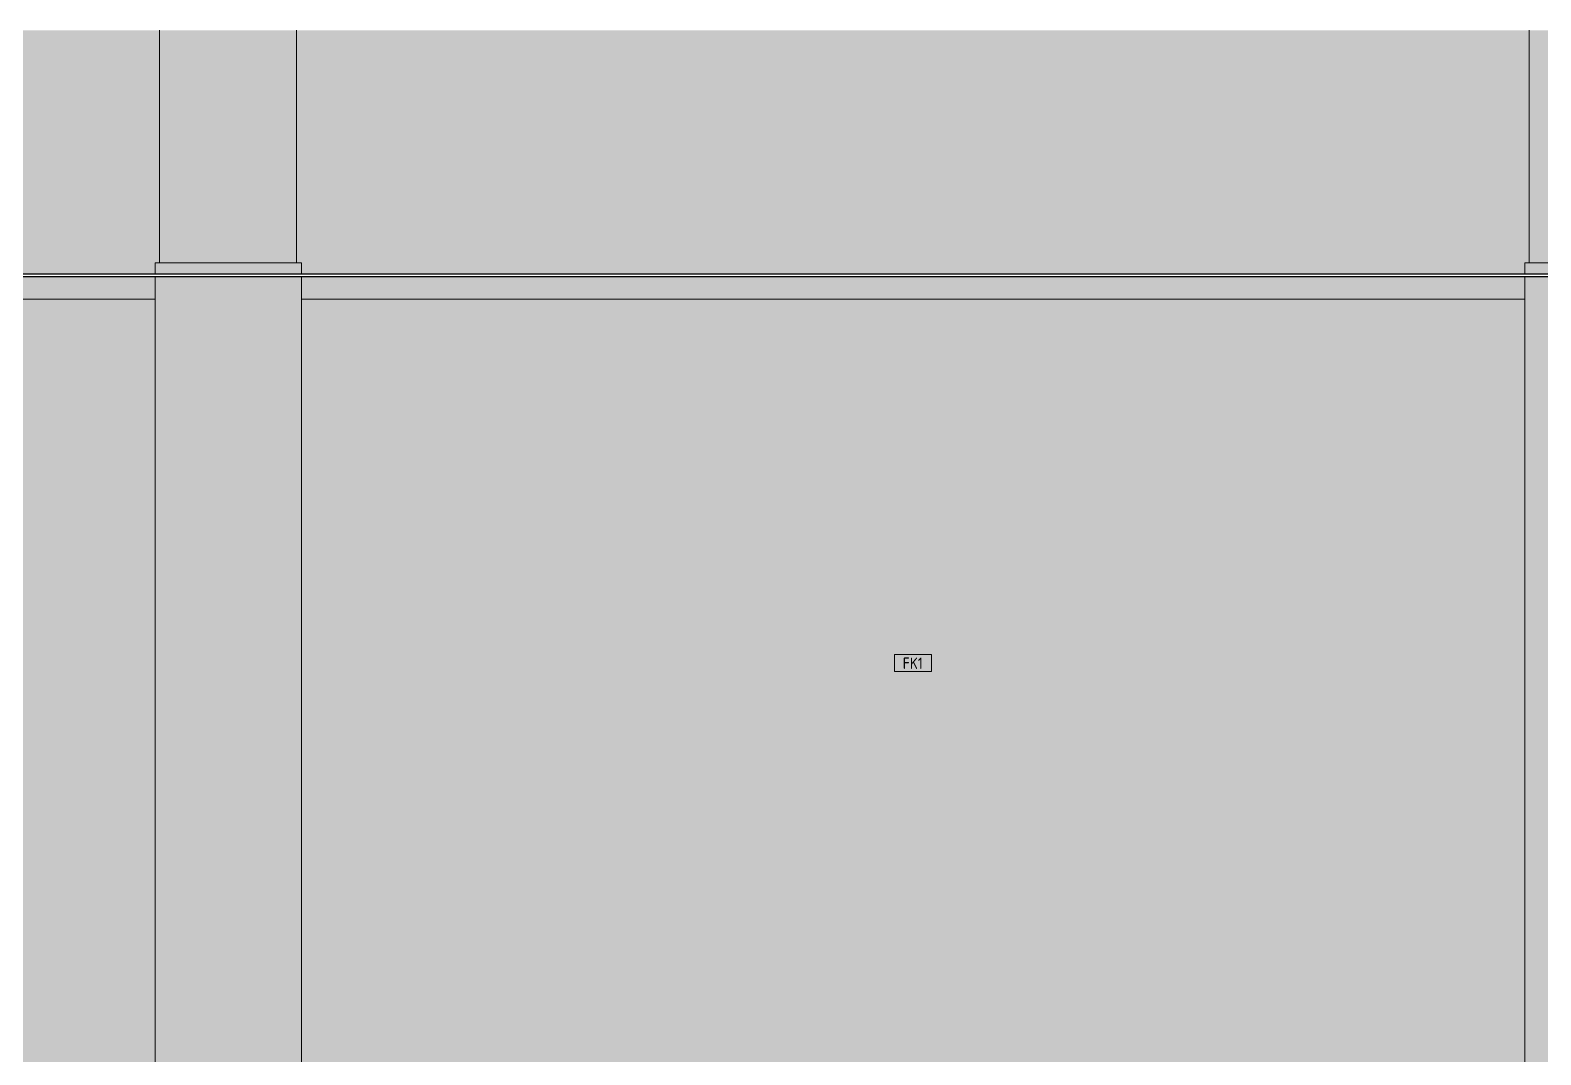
# Model space of a CAD drawing. Header units: millimetres. Extents: x 855 to 80408, y -1987 to 27400.
# Drawn here: x 44418 to 51035, y 8390 to 12878 of the extents above; entities that cross this region are included whole.
import ezdxf

# ---------------------------------------------------------------- set-up
doc = ezdxf.new("R2010")
doc.units = ezdxf.units.MM
doc.layers.add('A-CLNG-FNSH-1', color=7, linetype='Continuous', lineweight=30, true_color=0x3c3c3c)
for name, color, linetype, lineweight in [('A-WALL-IDEN', 7, 'Continuous', 9), ('A-WALL-PATT', 7, 'Continuous', 9), ('I-WALL', 7, 'Continuous', 9), ('S-COLS', 7, 'Continuous', 9)]:
    doc.layers.add(name, color=color, linetype=linetype, lineweight=lineweight)
doc.styles.add('GOST Common_7', font='GOST_Common.ttf', dxfattribs={"width": 0.9, "height": 50})

# ---------------------------------------------------------------- blocks, each defined once
blk = doc.blocks.new('BSC_Колонна _Прямоугольная - 600х600-23205375-Развертка 2_19-3')
at = {"layer": 'S-COLS'}
for p, q in [((-54760, 11860), (-54760, 12878.3)), ((-54160, 12878.3), (-54160, 11860))]:
    blk.add_line(p, q, dxfattribs=at)
blk = doc.blocks.new('М_стена_0001 - Типоразмер_без рамки-25382661-Развертка 2_19-3')
at = {"layer": 'A-WALL-IDEN'}
for p, q in [((-63378.1, 10144), (-63541.3, 10144)), ((-63541.3, 10144), (-63541.3, 10069)), ((-63378.1, 10069), (-63378.1, 10144)), ((-63541.3, 10069), (-63378.1, 10069))]:
    blk.add_line(p, q, dxfattribs=at)

msp = doc.modelspace()

# ---------------------------------------------------------------- hatches: boundary and pattern name
at = {"layer": 'A-WALL-PATT'}
h = msp.add_hatch(color=256, dxfattribs=at)
h.paths.add_polyline_path([(45604, 4210), (45605.7, 4210), (45605.7, 6246.6), (45604.3, 6246.6), (45604.3, 6200.1), (45603.8, 6200.1), (45603.8, 4210)])
h.paths.add_polyline_path([(45605.7, 6276.6), (45605.7, 6411.3), (45604.3, 6411.3), (45604.3, 6276.6), (45605.2, 6276.6)])
h.paths.add_polyline_path([(45229.6, 7311.3), (45605.7, 7311.3), (45605.7, 11800), (44964.7, 11800), (44964.7, 7311.3), (45094.3, 7311.3)])
h.paths.add_polyline_path([(45605.7, 11810), (45605.7, 11860), (44964.7, 11860), (44964.7, 11810), (45597.1, 11810)])
h = msp.add_hatch(color=256, dxfattribs=at)
h.paths.add_polyline_path([(51605.6, 4210), (51605.7, 4210), (51605.7, 7670), (51604.7, 7670), (51604.7, 8320), (51605.7, 8320), (51605.7, 11800), (50964.7, 11800), (50964.7, 6600), (51603.8, 6600), (51604, 4210)])
h.paths.add_polyline_path([(51274.7, 11810), (51605.7, 11810), (51605.7, 11860), (50964.7, 11860), (50964.7, 11810), (50984.7, 11810)])
h = msp.add_hatch(color=256, dxfattribs=at)
h.paths.add_polyline_path([(44960.6, 4210), (44963.7, 4210), (44963.7, 6246.6), (44961.3, 6246.6), (44961.3, 6255.9), (44960.6, 6255.8), (44960.6, 5280.2)])
h.paths.add_polyline_path([(44960.6, 6266.5), (44961.3, 6266.6), (44961.3, 6276.6), (44963.7, 6276.6), (44963.7, 6411.3), (44960.6, 6411.3), (44960.6, 6266.6)])
h.paths.add_polyline_path([(44684.3, 6600), (44684.3, 7311.3), (44963.7, 7311.3), (44963.7, 8100), (44964.7, 8100), (44964.7, 11700), (39605.7, 11700), (39605.7, 6600), (40084.7, 6600), (40084.7, 6800), (44084.7, 6800), (44084.7, 6600), (44473.9, 6600)])
h.paths.add_polyline_path([(44963.7, 7261.3), (44963.7, 7261.5), (44851.8, 7261.3)])
msp.add_hatch(color=256, dxfattribs=at).paths.add_polyline_path([(50960.6, 4210), (50963.7, 4210), (50963.7, 8100), (50964.7, 8100), (50964.7, 11700), (45605.7, 11700), (45605.7, 7311.3), (45884.3, 7311.3), (45884.3, 6600), (46444.7, 6600), (46444.7, 6800), (48044.7, 6800), (48044.7, 6600), (50960.6, 6600), (50960.6, 5280.2)])
at = {"layer": 'I-WALL'}
h = msp.add_hatch(color=256, dxfattribs=at)
h.paths.add_polyline_path([(39940.1, 11700), (44964.7, 11700), (44964.7, 11800), (39981.1, 11800), (39981.1, 11720), (39605.7, 11720), (39605.7, 11700), (39930.9, 11700)])
h.paths.add_polyline_path([(39584.7, 11700), (39604.7, 11700), (39604.7, 11720), (39584.7, 11720)])
h.paths.add_polyline_path([(62963.7, 11700), (62963.7, 11800), (57605.7, 11800), (57605.7, 11700), (61853.6, 11700)])
h.paths.add_polyline_path([(56964.7, 11700), (56964.7, 11800), (51605.7, 11800), (51605.7, 11700), (56373, 11700)])
h.paths.add_polyline_path([(50964.7, 11700), (50964.7, 11800), (45605.7, 11800), (45605.7, 11700), (48252.1, 11700)])
h.paths.add_polyline_path([(44473.9, 11810), (44964.7, 11810), (44964.7, 11860), (45605.7, 11860), (45605.7, 11810), (50964.7, 11810), (50964.7, 11860), (51605.7, 11860), (51605.7, 11810), (56964.7, 11810), (56964.7, 11860), (57605.7, 11860), (57605.7, 11810), (62963.7, 11810), (62963.7, 12878.3), (39584.7, 12878.3), (39584.7, 11810), (39604.7, 11810), (39604.7, 11853.7), (39605.7, 11853.7), (39605.7, 11810), (43718.3, 11810)])
h.paths.add_polyline_path([(62964.7, 12869.5), (62984.7, 12869.5), (62984.7, 12878.3), (62964.7, 12878.3)])

# ---------------------------------------------------------------- linework, layer by layer
at = {"layer": 'A-CLNG-FNSH-1'}
for p, q in [((62984.7, 11810), (39584.7, 11810)), ((39584.7, 11800), (62984.7, 11800))]:
    msp.add_line(p, q, dxfattribs=at)
at = {"layer": 'I-WALL'}
for p, q in [((45605.7, 11860), (44964.7, 11860)), ((44964.7, 11860), (44964.7, 11810)), ((45605.7, 11810), (45605.7, 11860)), ((51605.7, 11860), (50964.7, 11860)), ((50964.7, 11860), (50964.7, 11810)), ((44964.7, 11800), (44964.7, 8100)), ((45605.7, 7261.5), (45605.7, 11800)), ((50964.7, 11800), (50964.7, 8100)), ((39584.7, 11700), (44964.7, 11700)), ((45605.7, 11700), (50964.7, 11700))]:
    msp.add_line(p, q, dxfattribs=at)
at = {"layer": 'S-COLS'}
for p, q in [((44984.7, 11860), (44984.7, 12878.3)), ((45584.7, 12878.3), (45584.7, 11860))]:
    msp.add_line(p, q, dxfattribs=at)

# ---------------------------------------------------------------- block references
at = {"layer": 'A-WALL-IDEN'}
msp.add_blockref('М_стена_0001 - Типоразмер_без рамки-25382661-Развертка 2_19-3', (111744.7, 0), dxfattribs=at)
at = {"layer": 'S-COLS'}
msp.add_blockref('BSC_Колонна _Прямоугольная - 600х600-23205375-Развертка 2_19-3', (105744.7, 0), dxfattribs=at)

# ---------------------------------------------------------------- texts
at = {"layer": 'A-WALL-IDEN', "insert": (48240.1, 10130.5), "char_height": 50, "width": 111.835, "attachment_point": 1, "style": 'GOST Common_7'}
msp.add_mtext('FK1', dxfattribs=at)

doc.saveas('drawing.dxf')
